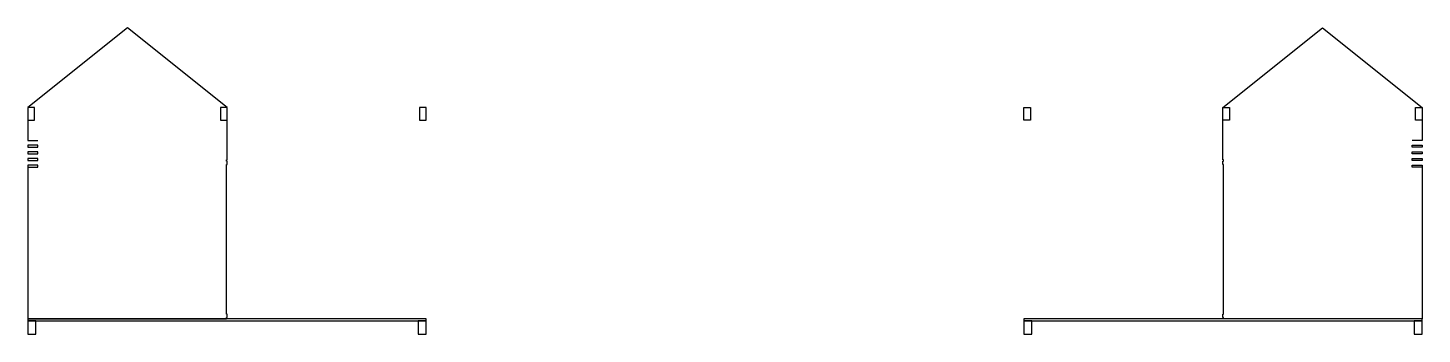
# Model space of a CAD drawing. Extents: x -10.5 to 10.5, y -1.9 to 2.7.
import ezdxf

# ---------------------------------------------------------------- set-up
doc = ezdxf.new("R2010")
doc.units = 0
doc.layers.add('SECTIONCUTEDGES', color=7, linetype='CONTINUOUS')

msp = doc.modelspace()

# ---------------------------------------------------------------- linework, layer by layer
at = {"layer": 'SECTIONCUTEDGES'}
for p, q in [((-9, 2.689), (-10.5, 1.489)), ((-7.5, 1.489), (-9, 2.689)), ((7.5, 1.489), (9, 2.689)), ((9, 2.689), (10.5, 1.489)), ((-10.5, 1.489), (-10.5, 0.989)), ((-10.4, 1.489), (-10.5, 1.489)), ((-10.5, 1.489), (-10.5, 1.297)), ((-10.4, 1.297), (-10.4, 1.489)), ((-7.5, 1.489), (-7.6, 1.489)), ((-7.6, 1.489), (-7.6, 1.297)), ((-7.5, 0.697), (-7.5, 1.489)), ((-7.5, 1.297), (-7.5, 1.489)), ((-4.5, 1.489), (-4.6, 1.489)), ((-4.6, 1.489), (-4.6, 1.297)), ((-4.5, 1.297), (-4.5, 1.489)), ((4.5, 1.297), (4.5, 1.489)), ((4.5, 1.489), (4.6, 1.489)), ((4.6, 1.489), (4.6, 1.297)), ((7.5, 0.697), (7.5, 1.489)), ((7.5, 1.297), (7.5, 1.489)), ((7.5, 1.489), (7.6, 1.489)), ((7.6, 1.489), (7.6, 1.297)), ((10.4, 1.297), (10.4, 1.489)), ((10.4, 1.489), (10.5, 1.489)), ((10.5, 1.489), (10.5, 0.989)), ((10.5, 1.489), (10.5, 1.297)), ((-10.5, 1.297), (-10.4, 1.297)), ((-7.6, 1.297), (-7.5, 1.297)), ((-4.6, 1.297), (-4.5, 1.297)), ((4.6, 1.297), (4.5, 1.297)), ((7.6, 1.297), (7.5, 1.297)), ((10.5, 1.297), (10.4, 1.297)), ((-10.5, 0.989), (-10.35, 0.989)), ((-10.5, 0.989), (-10.35, 0.989)), ((-10.5, 0.919), (-10.5, 0.889)), ((-10.35, 0.919), (-10.5, 0.919)), ((-10.5, 0.889), (-10.35, 0.889)), ((-10.35, 0.889), (-10.35, 0.919)), ((10.5, 0.989), (10.35, 0.989)), ((10.5, 0.989), (10.35, 0.989)), ((10.35, 0.889), (10.35, 0.919)), ((10.35, 0.919), (10.5, 0.919)), ((10.5, 0.889), (10.35, 0.889)), ((10.5, 0.919), (10.5, 0.889)), ((-10.5, 0.819), (-10.5, 0.789)), ((-10.35, 0.819), (-10.5, 0.819)), ((-10.5, 0.789), (-10.35, 0.789)), ((-10.5, 0.719), (-10.5, 0.689)), ((-10.35, 0.719), (-10.5, 0.719)), ((-10.5, 0.689), (-10.35, 0.689)), ((-10.35, 0.789), (-10.35, 0.819)), ((-10.35, 0.689), (-10.35, 0.719)), ((-7.51, 0.677), (-7.51, 0.697)), ((-7.51, 0.697), (-7.5, 0.697)), ((-7.5, 0.677), (-7.51, 0.677)), ((-7.5, 0.627), (-7.5, 0.677)), ((7.51, 0.697), (7.5, 0.697)), ((7.5, 0.627), (7.5, 0.677)), ((7.5, 0.677), (7.51, 0.677)), ((7.51, 0.677), (7.51, 0.697)), ((10.35, 0.789), (10.35, 0.819)), ((10.35, 0.819), (10.5, 0.819)), ((10.5, 0.789), (10.35, 0.789)), ((10.35, 0.689), (10.35, 0.719)), ((10.35, 0.719), (10.5, 0.719)), ((10.5, 0.689), (10.35, 0.689)), ((10.5, 0.819), (10.5, 0.789)), ((10.5, 0.719), (10.5, 0.689)), ((-10.5, 0.619), (-10.5, 0.589)), ((-10.35, 0.619), (-10.5, 0.619)), ((-10.5, 0.589), (-10.5, -1.703)), ((-10.5, 0.589), (-10.35, 0.589)), ((-10.35, 0.589), (-10.35, 0.619)), ((-7.51, -1.632), (-7.51, 0.627)), ((-7.51, 0.627), (-7.5, 0.627)), ((7.51, 0.627), (7.5, 0.627)), ((7.51, -1.632), (7.51, 0.627)), ((10.35, 0.589), (10.35, 0.619)), ((10.35, 0.619), (10.5, 0.619)), ((10.5, 0.589), (10.35, 0.589)), ((10.5, 0.619), (10.5, 0.589)), ((10.5, 0.589), (10.5, -1.703)), ((-7.5, -1.632), (-7.51, -1.632)), ((-7.5, -1.682), (-7.5, -1.632)), ((7.5, -1.682), (7.5, -1.632)), ((7.5, -1.632), (7.51, -1.632)), ((-4.5, -1.703), (-10.5, -1.703)), ((-10.5, -1.703), (-10.5, -1.733)), ((-10.5, -1.703), (-7.51, -1.703)), ((-10.5, -1.733), (-4.5, -1.733)), ((-10.5, -1.733), (-10.5, -1.933)), ((-10.38, -1.733), (-10.5, -1.733)), ((-10.38, -1.933), (-10.38, -1.733)), ((-7.51, -1.703), (-7.51, -1.682)), ((-7.51, -1.682), (-7.5, -1.682)), ((-4.62, -1.733), (-4.62, -1.933)), ((-4.5, -1.733), (-4.62, -1.733)), ((-4.5, -1.733), (-4.5, -1.703)), ((-4.5, -1.933), (-4.5, -1.733)), ((10.5, -1.703), (4.5, -1.703)), ((4.5, -1.703), (4.5, -1.733)), ((4.5, -1.733), (10.5, -1.733)), ((4.5, -1.733), (4.5, -1.933)), ((4.62, -1.733), (4.5, -1.733)), ((4.62, -1.933), (4.62, -1.733)), ((7.51, -1.682), (7.5, -1.682)), ((7.51, -1.703), (7.51, -1.682)), ((10.5, -1.703), (7.51, -1.703)), ((10.38, -1.733), (10.38, -1.933)), ((10.5, -1.733), (10.38, -1.733)), ((10.5, -1.733), (10.5, -1.703)), ((10.5, -1.933), (10.5, -1.733)), ((-10.5, -1.933), (-10.38, -1.933)), ((-4.62, -1.933), (-4.5, -1.933)), ((4.5, -1.933), (4.62, -1.933)), ((10.38, -1.933), (10.5, -1.933))]:
    msp.add_line(p, q, dxfattribs=at)

doc.saveas('drawing.dxf')
